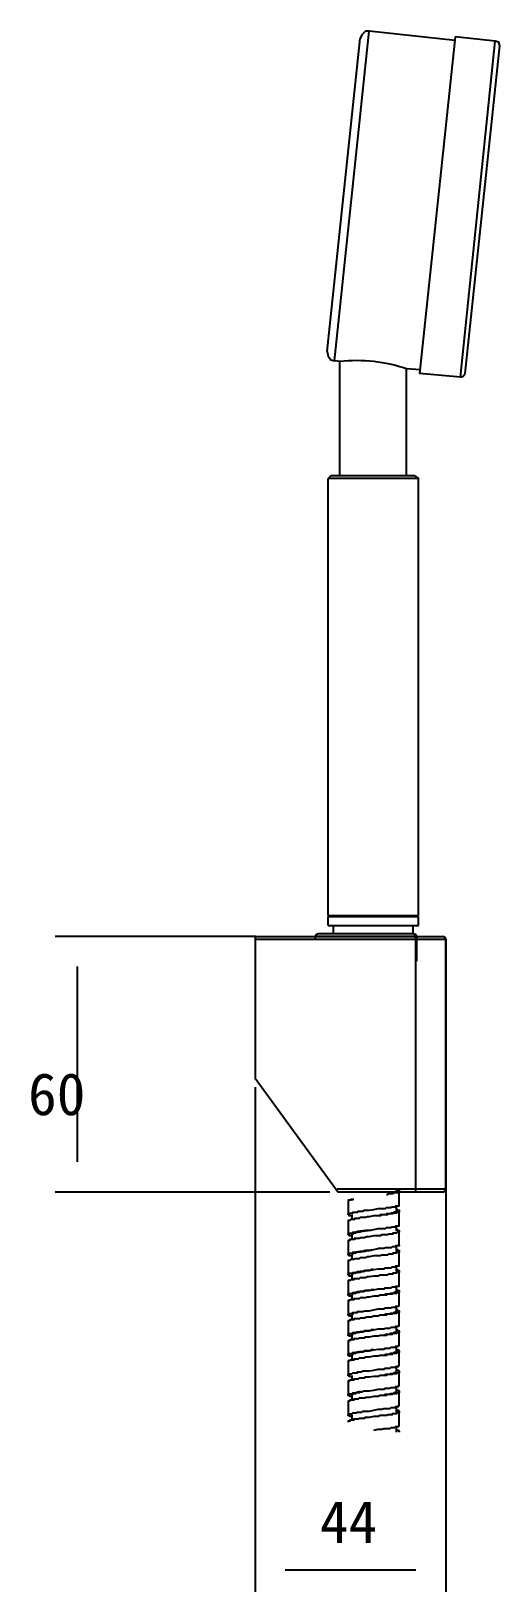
# Model space of a CAD drawing. Header units: millimetres. Extents: x 1.34 to 8.68, y 2.73 to 10.24.
# Drawn here: x 6.802 to 7.657, y 7.168 to 10.018 of the extents above; entities that cross this region are included whole.
import ezdxf

# ---------------------------------------------------------------- set-up
doc = ezdxf.new("R2010")
doc.units = ezdxf.units.MM
doc.layers.add('PDF2_문자', color=7, linetype='Continuous')
doc.layers.add('PDF2_형상', color=7, linetype='Continuous')
doc.styles.add('PDF SimSun', font='SimSun.ttf')

msp = doc.modelspace()

# ---------------------------------------------------------------- linework, layer by layer
at = {"layer": 'PDF2_형상', "lineweight": 25}
for points in [[(7.3421, 9.4331), (7.4021, 10.0048)], [(7.3554, 9.4164), (7.4187, 10.0181)], [(7.4187, 10.0181), (7.4121, 10.0181), (7.4054, 10.0114), (7.4021, 10.0048)], [(7.5754, 10.0014), (7.4187, 10.0181)], [(7.5754, 10.0081), (7.5104, 9.3931)], [(7.6487, 9.9998), (7.5754, 10.0081)], [(7.5854, 9.3864), (7.6487, 9.9998)], [(7.5937, 9.3931), (7.6571, 9.9914)], [(7.6571, 9.9914), (7.6554, 9.9981), (7.6487, 9.9998)], [(7.3421, 9.4331), (7.3437, 9.4248), (7.3487, 9.4181), (7.3554, 9.4164)], [(7.3654, 9.4148), (7.3554, 9.4164)], [(7.3654, 9.2064), (7.3654, 9.4148)], [(7.4871, 9.2064), (7.4871, 9.4014)], [(7.5121, 9.3998), (7.4871, 9.4014)], [(7.5854, 9.3864), (7.5104, 9.3931)], [(7.5854, 9.3864), (7.5904, 9.3881), (7.5937, 9.3931)], [(7.3487, 9.2064), (7.3437, 9.2014)], [(7.5021, 9.2064), (7.5087, 9.2014), (7.3437, 9.2014)], [(7.5021, 9.2064), (7.3487, 9.2064)], [(7.3437, 8.4031), (7.3437, 9.2014)], [(7.5087, 8.4031), (7.5087, 9.2014)], [(7.3437, 8.4031), (7.5087, 8.4031)], [(7.3437, 8.3848), (7.3437, 8.4014)], [(7.3437, 8.4014), (7.5087, 8.4014)], [(7.3437, 8.3848), (7.5087, 8.3848)], [(7.3537, 8.3698), (7.3537, 8.3848)], [(7.4987, 8.3698), (7.4987, 8.3848)], [(7.5087, 8.3848), (7.5087, 8.4014)], [(7.2121, 8.3648), (6.8454, 8.3648)], [(7.2104, 8.3648), (7.2104, 8.1064), (7.3621, 7.8981)], [(7.2104, 8.3648), (7.5537, 8.3648)], [(7.2104, 8.3598), (7.5587, 8.3598)], [(7.3254, 8.3698), (7.3221, 8.3681), (7.3204, 8.3648)], [(7.3204, 8.3648), (7.3204, 8.3614)], [(7.5054, 8.3648), (7.3204, 8.3648)], [(7.4987, 8.3698), (7.3254, 8.3698)], [(7.5054, 8.3648), (7.5037, 8.3681), (7.4987, 8.3698)], [(7.4987, 8.3698), (7.5004, 8.3698), (7.5021, 8.3698), (7.5021, 8.3681), (7.5037, 8.3664), (7.5037, 8.3648)], [(7.5037, 8.3648), (7.5037, 8.3214)], [(7.5037, 7.8981), (7.5037, 8.3648)], [(7.5054, 8.3198), (7.5054, 8.3648)], [(7.5587, 8.3598), (7.5571, 8.3631), (7.5537, 8.3648)], [(7.5587, 8.3598), (7.5571, 8.3631), (7.5537, 8.3648)], [(7.5587, 7.9031), (7.5587, 8.3598), (7.5587, 7.9031)], [(6.8854, 8.3098), (6.8854, 7.9531)], [(7.2104, 8.0898), (7.2104, 7.1681)], [(7.5587, 8.0898), (7.5587, 7.1681)], [(7.3471, 7.8981), (6.8454, 7.8981)], [(7.5587, 7.9031), (7.3604, 7.9031)], [(7.5537, 7.8981), (7.3621, 7.8981)], [(7.4737, 7.8998), (7.4737, 7.8981), (7.4721, 7.8981), (7.4704, 7.8981), (7.4704, 7.8964), (7.4687, 7.8964), (7.4671, 7.8964), (7.4654, 7.8964), (7.4637, 7.8964), (7.4621, 7.8964), (7.4621, 7.8948), (7.4604, 7.8948), (7.4587, 7.8948), (7.4571, 7.8948), (7.4554, 7.8948), (7.4537, 7.8948), (7.4521, 7.8931), (7.4504, 7.8931)], [(7.4687, 7.8998), (7.4687, 7.8981), (7.4671, 7.8981), (7.4654, 7.8981), (7.4637, 7.8964), (7.4621, 7.8964), (7.4604, 7.8964), (7.4587, 7.8964), (7.4571, 7.8964), (7.4571, 7.8948), (7.4554, 7.8948), (7.4537, 7.8948), (7.4521, 7.8948)], [(7.4687, 7.8998), (7.4687, 7.9014)], [(7.4721, 7.9014), (7.4704, 7.9014)], [(7.4721, 7.9014), (7.4737, 7.9014), (7.4737, 7.8998)], [(7.4737, 7.8748), (7.4737, 7.8998)], [(7.5537, 7.8981), (7.5571, 7.8998), (7.5587, 7.9031)], [(7.5537, 7.8981), (7.5571, 7.8998), (7.5587, 7.9031)], [(7.3904, 7.8848), (7.3887, 7.8848), (7.3871, 7.8848), (7.3854, 7.8848), (7.3854, 7.8831), (7.3837, 7.8831), (7.3821, 7.8831), (7.3804, 7.8831), (7.3804, 7.8814)], [(7.3804, 7.8814), (7.3804, 7.8564)], [(7.3804, 7.8564), (7.3804, 7.8581), (7.3821, 7.8581), (7.3837, 7.8598), (7.3854, 7.8598), (7.3871, 7.8598), (7.3887, 7.8598), (7.3887, 7.8614), (7.3904, 7.8614), (7.3921, 7.8614), (7.3937, 7.8614), (7.3954, 7.8614), (7.3971, 7.8614), (7.3987, 7.8631), (7.4004, 7.8631), (7.4037, 7.8631), (7.4054, 7.8631), (7.4071, 7.8631), (7.4104, 7.8648), (7.4121, 7.8648), (7.4137, 7.8648), (7.4171, 7.8648), (7.4187, 7.8648), (7.4271, 7.8664)], [(7.3871, 7.8848), (7.3887, 7.8848)], [(7.4271, 7.8664), (7.4354, 7.8681)], [(7.4354, 7.8681), (7.4387, 7.8681), (7.4421, 7.8681), (7.4454, 7.8681), (7.4487, 7.8681), (7.4504, 7.8698), (7.4521, 7.8698), (7.4537, 7.8698), (7.4554, 7.8698), (7.4571, 7.8698), (7.4587, 7.8698), (7.4604, 7.8714), (7.4621, 7.8714), (7.4637, 7.8714), (7.4654, 7.8714), (7.4671, 7.8714), (7.4671, 7.8731), (7.4687, 7.8731), (7.4704, 7.8731), (7.4721, 7.8731), (7.4737, 7.8731), (7.4737, 7.8748)], [(7.4687, 7.8631), (7.4687, 7.8648), (7.4687, 7.8731)], [(7.4687, 7.8664), (7.4704, 7.8664), (7.4704, 7.8648), (7.4721, 7.8648), (7.4737, 7.8648), (7.4737, 7.8631)], [(7.3871, 7.8548), (7.3854, 7.8548), (7.3837, 7.8548), (7.3821, 7.8548), (7.3821, 7.8564), (7.3804, 7.8564)], [(7.4187, 7.8531), (7.4154, 7.8531), (7.4121, 7.8514), (7.4087, 7.8514), (7.4071, 7.8514), (7.4054, 7.8514), (7.4037, 7.8514), (7.4021, 7.8514), (7.4004, 7.8498), (7.3987, 7.8498), (7.3971, 7.8498), (7.3954, 7.8498), (7.3937, 7.8498), (7.3921, 7.8498), (7.3921, 7.8481), (7.3904, 7.8481), (7.3887, 7.8481), (7.3871, 7.8481), (7.3854, 7.8481), (7.3837, 7.8464), (7.3821, 7.8464), (7.3804, 7.8464), (7.3804, 7.8448)], [(7.3804, 7.8448), (7.3804, 7.8198)], [(7.3871, 7.8564), (7.3871, 7.8481)], [(7.4271, 7.8548), (7.4187, 7.8531)], [(7.4687, 7.8631), (7.4671, 7.8614), (7.4654, 7.8614), (7.4637, 7.8614), (7.4637, 7.8598), (7.4621, 7.8598), (7.4604, 7.8598), (7.4587, 7.8598), (7.4571, 7.8581), (7.4554, 7.8581), (7.4537, 7.8581), (7.4521, 7.8581), (7.4504, 7.8581), (7.4487, 7.8564), (7.4471, 7.8564), (7.4454, 7.8564), (7.4437, 7.8564), (7.4421, 7.8564), (7.4404, 7.8564), (7.4387, 7.8564), (7.4387, 7.8548), (7.4354, 7.8548), (7.4321, 7.8548), (7.4304, 7.8548), (7.4271, 7.8548)], [(7.4354, 7.8548), (7.4271, 7.8548)], [(7.4737, 7.8631), (7.4737, 7.8614), (7.4721, 7.8614), (7.4704, 7.8614), (7.4687, 7.8598), (7.4671, 7.8598), (7.4654, 7.8598), (7.4637, 7.8598), (7.4621, 7.8598), (7.4621, 7.8581), (7.4604, 7.8581), (7.4587, 7.8581), (7.4571, 7.8581), (7.4554, 7.8581), (7.4537, 7.8581), (7.4521, 7.8564), (7.4504, 7.8564), (7.4487, 7.8564), (7.4454, 7.8564), (7.4437, 7.8564), (7.4421, 7.8564), (7.4387, 7.8548), (7.4354, 7.8548)], [(7.4354, 7.8314), (7.4387, 7.8314), (7.4421, 7.8314), (7.4454, 7.8314), (7.4487, 7.8314), (7.4504, 7.8331), (7.4521, 7.8331), (7.4537, 7.8331), (7.4554, 7.8331), (7.4571, 7.8331), (7.4587, 7.8331), (7.4604, 7.8348), (7.4621, 7.8348), (7.4637, 7.8348), (7.4654, 7.8348), (7.4671, 7.8348), (7.4671, 7.8364), (7.4687, 7.8364), (7.4704, 7.8364), (7.4721, 7.8364), (7.4737, 7.8364), (7.4737, 7.8381)], [(7.4737, 7.8381), (7.4737, 7.8631)], [(7.3804, 7.8198), (7.3804, 7.8214), (7.3821, 7.8214), (7.3821, 7.8231), (7.3837, 7.8231), (7.3854, 7.8231), (7.3871, 7.8231), (7.3887, 7.8231), (7.3887, 7.8248), (7.3904, 7.8248), (7.3921, 7.8248), (7.3937, 7.8248), (7.3954, 7.8248), (7.3971, 7.8248), (7.3971, 7.8264), (7.3987, 7.8264), (7.4004, 7.8264), (7.4021, 7.8264), (7.4037, 7.8264), (7.4054, 7.8264), (7.4071, 7.8264), (7.4087, 7.8281), (7.4121, 7.8281), (7.4154, 7.8281), (7.4171, 7.8281), (7.4271, 7.8298)], [(7.3871, 7.8181), (7.3854, 7.8181), (7.3837, 7.8181), (7.3821, 7.8181), (7.3821, 7.8198), (7.3804, 7.8198)], [(7.4271, 7.8181), (7.4187, 7.8164), (7.4154, 7.8164), (7.4137, 7.8164), (7.4104, 7.8148), (7.4087, 7.8148), (7.4071, 7.8148), (7.4054, 7.8148), (7.4037, 7.8148), (7.4004, 7.8131), (7.3987, 7.8131), (7.3971, 7.8131), (7.3954, 7.8131), (7.3937, 7.8131), (7.3921, 7.8131), (7.3921, 7.8114), (7.3904, 7.8114), (7.3887, 7.8114), (7.3871, 7.8114), (7.3854, 7.8114), (7.3837, 7.8114), (7.3837, 7.8098), (7.3821, 7.8098), (7.3804, 7.8098), (7.3804, 7.8081)], [(7.4221, 7.8281), (7.4187, 7.8281), (7.4171, 7.8281), (7.4154, 7.8281), (7.4121, 7.8281), (7.4104, 7.8264), (7.4087, 7.8264), (7.4071, 7.8264), (7.4054, 7.8264), (7.4037, 7.8264), (7.4021, 7.8264), (7.4021, 7.8248), (7.4004, 7.8248), (7.3987, 7.8248), (7.3971, 7.8248), (7.3954, 7.8248), (7.3937, 7.8248), (7.3937, 7.8231), (7.3921, 7.8231), (7.3904, 7.8231), (7.3887, 7.8231), (7.3887, 7.8214), (7.3871, 7.8214), (7.3871, 7.8198)], [(7.3871, 7.8198), (7.3871, 7.8114)], [(7.4271, 7.8298), (7.4354, 7.8314)], [(7.4354, 7.8181), (7.4271, 7.8181)], [(7.4737, 7.8264), (7.4737, 7.8248), (7.4721, 7.8248), (7.4704, 7.8248), (7.4687, 7.8231), (7.4671, 7.8231), (7.4654, 7.8231), (7.4637, 7.8231), (7.4621, 7.8231), (7.4621, 7.8214), (7.4604, 7.8214), (7.4587, 7.8214), (7.4571, 7.8214), (7.4554, 7.8214), (7.4537, 7.8214), (7.4521, 7.8198), (7.4504, 7.8198), (7.4487, 7.8198), (7.4454, 7.8198), (7.4437, 7.8198), (7.4421, 7.8198), (7.4387, 7.8181), (7.4354, 7.8181)], [(7.4687, 7.8264), (7.4687, 7.8281), (7.4687, 7.8364)], [(7.4687, 7.8298), (7.4704, 7.8298), (7.4704, 7.8281), (7.4721, 7.8281), (7.4737, 7.8281), (7.4737, 7.8264)], [(7.4737, 7.8014), (7.4737, 7.8264)], [(7.3804, 7.8081), (7.3804, 7.7831)], [(7.3804, 7.7831), (7.3804, 7.7848), (7.3821, 7.7848), (7.3821, 7.7864), (7.3837, 7.7864), (7.3854, 7.7864), (7.3871, 7.7864), (7.3887, 7.7864), (7.3887, 7.7881), (7.3904, 7.7881), (7.3921, 7.7881), (7.3937, 7.7881), (7.3954, 7.7881), (7.3971, 7.7881), (7.3987, 7.7898), (7.4004, 7.7898), (7.4037, 7.7898), (7.4054, 7.7898), (7.4071, 7.7898), (7.4104, 7.7914), (7.4121, 7.7914), (7.4137, 7.7914), (7.4171, 7.7914), (7.4187, 7.7914), (7.4271, 7.7931)], [(7.3871, 7.7814), (7.3854, 7.7814), (7.3837, 7.7814), (7.3821, 7.7814), (7.3821, 7.7831), (7.3804, 7.7831)], [(7.4237, 7.7931), (7.4221, 7.7914), (7.4204, 7.7914), (7.4171, 7.7914), (7.4154, 7.7914), (7.4137, 7.7914), (7.4121, 7.7914), (7.4121, 7.7898), (7.4104, 7.7898), (7.4087, 7.7898), (7.4071, 7.7898), (7.4054, 7.7898), (7.4037, 7.7898), (7.4021, 7.7898), (7.4021, 7.7881), (7.4004, 7.7881), (7.3987, 7.7881), (7.3971, 7.7881), (7.3954, 7.7881), (7.3937, 7.7881), (7.3937, 7.7864), (7.3921, 7.7864), (7.3904, 7.7864), (7.3887, 7.7864), (7.3887, 7.7848), (7.3871, 7.7848), (7.3871, 7.7831)], [(7.3871, 7.7831), (7.3871, 7.7748)], [(7.4271, 7.7814), (7.4187, 7.7798)], [(7.4271, 7.7931), (7.4354, 7.7948)], [(7.4354, 7.7814), (7.4271, 7.7814)], [(7.4737, 7.8014), (7.4737, 7.7998), (7.4721, 7.7998), (7.4704, 7.7998), (7.4687, 7.7998), (7.4671, 7.7998), (7.4671, 7.7981), (7.4654, 7.7981), (7.4637, 7.7981), (7.4621, 7.7981), (7.4604, 7.7981), (7.4587, 7.7964), (7.4571, 7.7964), (7.4554, 7.7964), (7.4537, 7.7964), (7.4521, 7.7964), (7.4504, 7.7964), (7.4487, 7.7964), (7.4454, 7.7948), (7.4437, 7.7948), (7.4421, 7.7948), (7.4387, 7.7948), (7.4354, 7.7948)], [(7.4737, 7.7898), (7.4737, 7.7881), (7.4721, 7.7881), (7.4704, 7.7881), (7.4687, 7.7881), (7.4687, 7.7864), (7.4671, 7.7864), (7.4654, 7.7864), (7.4637, 7.7864), (7.4621, 7.7864), (7.4621, 7.7848), (7.4604, 7.7848), (7.4587, 7.7848), (7.4571, 7.7848), (7.4554, 7.7848), (7.4537, 7.7848), (7.4521, 7.7831), (7.4504, 7.7831), (7.4487, 7.7831), (7.4454, 7.7831), (7.4437, 7.7831), (7.4421, 7.7831), (7.4387, 7.7814), (7.4354, 7.7814)], [(7.4687, 7.7898), (7.4687, 7.7914), (7.4687, 7.7998)], [(7.4687, 7.7931), (7.4704, 7.7931), (7.4704, 7.7914), (7.4721, 7.7914), (7.4737, 7.7914), (7.4737, 7.7898)], [(7.4737, 7.7648), (7.4737, 7.7898)], [(7.4187, 7.7798), (7.4154, 7.7798), (7.4121, 7.7781), (7.4087, 7.7781), (7.4071, 7.7781), (7.4054, 7.7781), (7.4037, 7.7781), (7.4021, 7.7781), (7.4004, 7.7764), (7.3987, 7.7764), (7.3971, 7.7764), (7.3954, 7.7764), (7.3937, 7.7764), (7.3921, 7.7764), (7.3904, 7.7748), (7.3887, 7.7748), (7.3871, 7.7748), (7.3854, 7.7748), (7.3837, 7.7731), (7.3821, 7.7731), (7.3804, 7.7731), (7.3804, 7.7714)], [(7.3804, 7.7714), (7.3804, 7.7464)], [(7.3804, 7.7464), (7.3804, 7.7481), (7.3821, 7.7481), (7.3821, 7.7498), (7.3837, 7.7498), (7.3854, 7.7498), (7.3871, 7.7498), (7.3887, 7.7498), (7.3887, 7.7514), (7.3904, 7.7514), (7.3921, 7.7514), (7.3937, 7.7514), (7.3954, 7.7514), (7.3971, 7.7514), (7.3971, 7.7531), (7.3987, 7.7531), (7.4004, 7.7531), (7.4037, 7.7531), (7.4054, 7.7531), (7.4071, 7.7531), (7.4104, 7.7548), (7.4121, 7.7548), (7.4137, 7.7548), (7.4171, 7.7548), (7.4187, 7.7548), (7.4271, 7.7564)], [(7.4254, 7.7564), (7.4237, 7.7564), (7.4204, 7.7548), (7.4187, 7.7548), (7.4154, 7.7548), (7.4137, 7.7548), (7.4121, 7.7548), (7.4104, 7.7531), (7.4087, 7.7531), (7.4071, 7.7531), (7.4054, 7.7531), (7.4037, 7.7531), (7.4021, 7.7531), (7.4021, 7.7514), (7.4004, 7.7514), (7.3987, 7.7514), (7.3971, 7.7514), (7.3954, 7.7514), (7.3937, 7.7514), (7.3937, 7.7498), (7.3921, 7.7498), (7.3904, 7.7498), (7.3887, 7.7498), (7.3887, 7.7481), (7.3871, 7.7481), (7.3871, 7.7464)], [(7.4271, 7.7564), (7.4354, 7.7581)], [(7.4354, 7.7581), (7.4387, 7.7581), (7.4421, 7.7581), (7.4454, 7.7581), (7.4487, 7.7598), (7.4504, 7.7598), (7.4521, 7.7598), (7.4537, 7.7598), (7.4554, 7.7598), (7.4571, 7.7598), (7.4587, 7.7598), (7.4604, 7.7614), (7.4621, 7.7614), (7.4637, 7.7614), (7.4654, 7.7614), (7.4671, 7.7614), (7.4671, 7.7631), (7.4687, 7.7631), (7.4704, 7.7631), (7.4721, 7.7631), (7.4737, 7.7631), (7.4737, 7.7648)], [(7.4737, 7.7531), (7.4737, 7.7514), (7.4721, 7.7514), (7.4704, 7.7514), (7.4687, 7.7514), (7.4687, 7.7498), (7.4671, 7.7498), (7.4654, 7.7498), (7.4637, 7.7498), (7.4621, 7.7498), (7.4621, 7.7481), (7.4604, 7.7481), (7.4587, 7.7481), (7.4571, 7.7481), (7.4554, 7.7481), (7.4537, 7.7481), (7.4521, 7.7464), (7.4504, 7.7464), (7.4487, 7.7464), (7.4454, 7.7464), (7.4437, 7.7464), (7.4421, 7.7464), (7.4387, 7.7464), (7.4354, 7.7448)], [(7.4687, 7.7531), (7.4687, 7.7548), (7.4687, 7.7631)], [(7.4687, 7.7564), (7.4704, 7.7564), (7.4704, 7.7548), (7.4721, 7.7548), (7.4737, 7.7548), (7.4737, 7.7531)], [(7.4737, 7.7281), (7.4737, 7.7531)], [(7.3871, 7.7448), (7.3854, 7.7448), (7.3837, 7.7448), (7.3821, 7.7448), (7.3821, 7.7464), (7.3804, 7.7464)], [(7.4187, 7.7431), (7.4154, 7.7431), (7.4121, 7.7414), (7.4087, 7.7414), (7.4071, 7.7414), (7.4054, 7.7414), (7.4037, 7.7414), (7.4021, 7.7414), (7.4004, 7.7398), (7.3987, 7.7398), (7.3971, 7.7398), (7.3954, 7.7398), (7.3937, 7.7398), (7.3921, 7.7398), (7.3904, 7.7398), (7.3904, 7.7381), (7.3887, 7.7381), (7.3871, 7.7381), (7.3854, 7.7381), (7.3837, 7.7364), (7.3821, 7.7364), (7.3804, 7.7364), (7.3804, 7.7348)], [(7.3804, 7.7348), (7.3804, 7.7114)], [(7.3871, 7.7464), (7.3871, 7.7381)], [(7.4271, 7.7448), (7.4187, 7.7431)], [(7.4354, 7.7448), (7.4271, 7.7448)], [(7.4354, 7.7214), (7.4387, 7.7214), (7.4421, 7.7214), (7.4454, 7.7214), (7.4487, 7.7231), (7.4504, 7.7231), (7.4521, 7.7231), (7.4537, 7.7231), (7.4554, 7.7231), (7.4571, 7.7231), (7.4587, 7.7231), (7.4604, 7.7248), (7.4621, 7.7248), (7.4637, 7.7248), (7.4654, 7.7248), (7.4671, 7.7248), (7.4671, 7.7264), (7.4687, 7.7264), (7.4704, 7.7264), (7.4721, 7.7264), (7.4737, 7.7264), (7.4737, 7.7281)], [(7.4687, 7.7164), (7.4687, 7.7181), (7.4687, 7.7264)], [(7.3804, 7.7114), (7.3821, 7.7114), (7.3821, 7.7131), (7.3837, 7.7131), (7.3854, 7.7131), (7.3871, 7.7131), (7.3887, 7.7131), (7.3887, 7.7148), (7.3904, 7.7148), (7.3921, 7.7148), (7.3937, 7.7148), (7.3954, 7.7148), (7.3971, 7.7148), (7.3971, 7.7164), (7.3987, 7.7164), (7.4004, 7.7164), (7.4037, 7.7164), (7.4054, 7.7164), (7.4071, 7.7164), (7.4104, 7.7181), (7.4121, 7.7181), (7.4137, 7.7181), (7.4171, 7.7181), (7.4187, 7.7181), (7.4271, 7.7198)], [(7.3871, 7.7081), (7.3854, 7.7081), (7.3837, 7.7081), (7.3821, 7.7081), (7.3821, 7.7098), (7.3804, 7.7098), (7.3804, 7.7114)], [(7.4187, 7.7064), (7.4154, 7.7064), (7.4121, 7.7048), (7.4087, 7.7048), (7.4071, 7.7048), (7.4054, 7.7048), (7.4037, 7.7048), (7.4021, 7.7048), (7.4004, 7.7031), (7.3987, 7.7031), (7.3971, 7.7031), (7.3954, 7.7031), (7.3937, 7.7031), (7.3921, 7.7031), (7.3904, 7.7031), (7.3904, 7.7014), (7.3887, 7.7014), (7.3871, 7.7014), (7.3854, 7.7014), (7.3837, 7.7014), (7.3837, 7.6998), (7.3821, 7.6998), (7.3804, 7.6998), (7.3804, 7.6981)], [(7.3804, 7.6981), (7.3804, 7.6748)], [(7.4271, 7.7198), (7.4254, 7.7198), (7.4221, 7.7198), (7.4204, 7.7181), (7.4171, 7.7181), (7.4154, 7.7181), (7.4137, 7.7181), (7.4121, 7.7181), (7.4104, 7.7164), (7.4087, 7.7164), (7.4071, 7.7164), (7.4054, 7.7164), (7.4037, 7.7164), (7.4021, 7.7164), (7.4004, 7.7148), (7.3987, 7.7148), (7.3971, 7.7148), (7.3954, 7.7148), (7.3937, 7.7148), (7.3937, 7.7131), (7.3921, 7.7131), (7.3904, 7.7131), (7.3887, 7.7131), (7.3887, 7.7114), (7.3871, 7.7114), (7.3871, 7.7098)], [(7.3871, 7.7098), (7.3871, 7.7014)], [(7.4271, 7.7081), (7.4187, 7.7064)], [(7.4271, 7.7198), (7.4354, 7.7214)], [(7.4687, 7.7164), (7.4671, 7.7164), (7.4671, 7.7148), (7.4654, 7.7148), (7.4637, 7.7148), (7.4637, 7.7131), (7.4621, 7.7131), (7.4604, 7.7131), (7.4587, 7.7131), (7.4571, 7.7131), (7.4571, 7.7114), (7.4554, 7.7114), (7.4537, 7.7114), (7.4521, 7.7114), (7.4504, 7.7114), (7.4487, 7.7114), (7.4471, 7.7098), (7.4454, 7.7098), (7.4437, 7.7098), (7.4421, 7.7098), (7.4404, 7.7098), (7.4387, 7.7098), (7.4354, 7.7081), (7.4321, 7.7081), (7.4304, 7.7081), (7.4271, 7.7081)], [(7.4354, 7.7081), (7.4271, 7.7081)], [(7.4737, 7.7164), (7.4737, 7.7148), (7.4721, 7.7148), (7.4704, 7.7148), (7.4687, 7.7148), (7.4687, 7.7131), (7.4671, 7.7131), (7.4654, 7.7131), (7.4637, 7.7131), (7.4621, 7.7131), (7.4604, 7.7114), (7.4587, 7.7114), (7.4571, 7.7114), (7.4554, 7.7114), (7.4537, 7.7114), (7.4521, 7.7114), (7.4504, 7.7098), (7.4487, 7.7098), (7.4454, 7.7098), (7.4437, 7.7098), (7.4421, 7.7098), (7.4387, 7.7098), (7.4354, 7.7081)], [(7.4687, 7.7198), (7.4704, 7.7198), (7.4704, 7.7181), (7.4721, 7.7181), (7.4737, 7.7181), (7.4737, 7.7164)], [(7.4737, 7.6914), (7.4737, 7.7164)], [(7.3804, 7.6748), (7.3821, 7.6748), (7.3821, 7.6764), (7.3837, 7.6764), (7.3854, 7.6764), (7.3871, 7.6764), (7.3887, 7.6781), (7.3904, 7.6781), (7.3921, 7.6781), (7.3937, 7.6781), (7.3954, 7.6781), (7.3971, 7.6781), (7.3971, 7.6798), (7.3987, 7.6798), (7.4004, 7.6798), (7.4037, 7.6798), (7.4054, 7.6798), (7.4071, 7.6798), (7.4104, 7.6814), (7.4121, 7.6814), (7.4137, 7.6814), (7.4171, 7.6814), (7.4187, 7.6814), (7.4271, 7.6831)], [(7.3871, 7.6714), (7.3854, 7.6714), (7.3837, 7.6714), (7.3821, 7.6714), (7.3821, 7.6731), (7.3804, 7.6731), (7.3804, 7.6748)], [(7.4271, 7.6714), (7.4221, 7.6698), (7.4187, 7.6698), (7.4154, 7.6698), (7.4137, 7.6698), (7.4104, 7.6681), (7.4071, 7.6681), (7.4037, 7.6681), (7.4021, 7.6681), (7.4004, 7.6664), (7.3987, 7.6664), (7.3971, 7.6664), (7.3954, 7.6664), (7.3937, 7.6664), (7.3921, 7.6664), (7.3904, 7.6664), (7.3904, 7.6648), (7.3887, 7.6648), (7.3871, 7.6648), (7.3854, 7.6648), (7.3837, 7.6648), (7.3837, 7.6631), (7.3821, 7.6631), (7.3804, 7.6631), (7.3804, 7.6614)], [(7.3904, 7.6764), (7.3887, 7.6764), (7.3887, 7.6748), (7.3871, 7.6748), (7.3871, 7.6731)], [(7.3871, 7.6731), (7.3871, 7.6648)], [(7.4271, 7.6831), (7.4354, 7.6848)], [(7.4687, 7.6798), (7.4671, 7.6798), (7.4671, 7.6781), (7.4654, 7.6781), (7.4637, 7.6781), (7.4637, 7.6764), (7.4621, 7.6764), (7.4604, 7.6764), (7.4587, 7.6764), (7.4571, 7.6764), (7.4571, 7.6748), (7.4554, 7.6748), (7.4537, 7.6748), (7.4521, 7.6748), (7.4504, 7.6748), (7.4487, 7.6748), (7.4471, 7.6731), (7.4454, 7.6731), (7.4437, 7.6731), (7.4421, 7.6731), (7.4404, 7.6731), (7.4387, 7.6731), (7.4354, 7.6714), (7.4321, 7.6714), (7.4304, 7.6714), (7.4271, 7.6714)], [(7.4354, 7.6714), (7.4271, 7.6714)], [(7.4354, 7.6848), (7.4387, 7.6848), (7.4421, 7.6848), (7.4454, 7.6848), (7.4487, 7.6864), (7.4504, 7.6864), (7.4521, 7.6864), (7.4537, 7.6864), (7.4554, 7.6864), (7.4571, 7.6864), (7.4587, 7.6864), (7.4604, 7.6881), (7.4621, 7.6881), (7.4637, 7.6881), (7.4654, 7.6881), (7.4671, 7.6881), (7.4671, 7.6898), (7.4687, 7.6898), (7.4704, 7.6898), (7.4721, 7.6898), (7.4737, 7.6914)], [(7.4737, 7.6798), (7.4737, 7.6781), (7.4721, 7.6781), (7.4704, 7.6781), (7.4687, 7.6781), (7.4687, 7.6764), (7.4671, 7.6764), (7.4654, 7.6764), (7.4637, 7.6764), (7.4621, 7.6764), (7.4604, 7.6748), (7.4587, 7.6748), (7.4571, 7.6748), (7.4554, 7.6748), (7.4537, 7.6748), (7.4521, 7.6748), (7.4504, 7.6731), (7.4487, 7.6731), (7.4454, 7.6731), (7.4437, 7.6731), (7.4421, 7.6731), (7.4387, 7.6731), (7.4354, 7.6714)], [(7.4687, 7.6798), (7.4687, 7.6814), (7.4687, 7.6898)], [(7.4687, 7.6831), (7.4704, 7.6831), (7.4721, 7.6814), (7.4737, 7.6814), (7.4737, 7.6798)], [(7.4737, 7.6564), (7.4737, 7.6798)], [(7.3804, 7.6614), (7.3804, 7.6381)], [(7.3804, 7.6381), (7.3821, 7.6381), (7.3821, 7.6398), (7.3837, 7.6398), (7.3854, 7.6398), (7.3871, 7.6398), (7.3887, 7.6414), (7.3904, 7.6414), (7.3921, 7.6414), (7.3937, 7.6414), (7.3954, 7.6414), (7.3971, 7.6414), (7.3971, 7.6431), (7.3987, 7.6431), (7.4004, 7.6431), (7.4037, 7.6431), (7.4054, 7.6431), (7.4071, 7.6431), (7.4104, 7.6448), (7.4121, 7.6448), (7.4137, 7.6448), (7.4171, 7.6448), (7.4187, 7.6448), (7.4271, 7.6464)], [(7.3871, 7.6348), (7.3854, 7.6348), (7.3837, 7.6348), (7.3821, 7.6348), (7.3821, 7.6364), (7.3804, 7.6364), (7.3804, 7.6381)], [(7.4271, 7.6464), (7.4254, 7.6464), (7.4221, 7.6464), (7.4204, 7.6448), (7.4171, 7.6448), (7.4154, 7.6448), (7.4137, 7.6448), (7.4121, 7.6448), (7.4104, 7.6448), (7.4087, 7.6431), (7.4071, 7.6431), (7.4054, 7.6431), (7.4037, 7.6431), (7.4021, 7.6431), (7.4004, 7.6414), (7.3987, 7.6414), (7.3971, 7.6414), (7.3954, 7.6414), (7.3937, 7.6414), (7.3937, 7.6398), (7.3921, 7.6398), (7.3904, 7.6398), (7.3887, 7.6398), (7.3887, 7.6381), (7.3871, 7.6381), (7.3871, 7.6364)], [(7.4271, 7.6464), (7.4354, 7.6481)], [(7.4687, 7.6431), (7.4671, 7.6431), (7.4671, 7.6414), (7.4654, 7.6414), (7.4637, 7.6414), (7.4637, 7.6398), (7.4621, 7.6398), (7.4604, 7.6398), (7.4587, 7.6398), (7.4571, 7.6398), (7.4571, 7.6381), (7.4554, 7.6381), (7.4537, 7.6381), (7.4521, 7.6381), (7.4504, 7.6381), (7.4487, 7.6381), (7.4471, 7.6364), (7.4454, 7.6364), (7.4437, 7.6364), (7.4421, 7.6364), (7.4404, 7.6364), (7.4387, 7.6364), (7.4354, 7.6348), (7.4321, 7.6348), (7.4304, 7.6348), (7.4271, 7.6348)], [(7.4354, 7.6481), (7.4387, 7.6481), (7.4421, 7.6481), (7.4454, 7.6481), (7.4487, 7.6498), (7.4504, 7.6498), (7.4521, 7.6498), (7.4537, 7.6498), (7.4554, 7.6498), (7.4571, 7.6498), (7.4587, 7.6514), (7.4604, 7.6514), (7.4621, 7.6514), (7.4637, 7.6514), (7.4654, 7.6514), (7.4671, 7.6514), (7.4671, 7.6531), (7.4687, 7.6531), (7.4704, 7.6531), (7.4721, 7.6531), (7.4737, 7.6548), (7.4737, 7.6564)], [(7.4737, 7.6431), (7.4737, 7.6414), (7.4721, 7.6414), (7.4704, 7.6414), (7.4687, 7.6414), (7.4687, 7.6398), (7.4671, 7.6398), (7.4654, 7.6398), (7.4637, 7.6398), (7.4621, 7.6398), (7.4604, 7.6381), (7.4587, 7.6381), (7.4571, 7.6381), (7.4554, 7.6381), (7.4537, 7.6381), (7.4521, 7.6381), (7.4504, 7.6364), (7.4487, 7.6364), (7.4454, 7.6364), (7.4437, 7.6364), (7.4421, 7.6364), (7.4387, 7.6364), (7.4354, 7.6348)], [(7.4687, 7.6431), (7.4687, 7.6448), (7.4687, 7.6531)], [(7.4687, 7.6464), (7.4704, 7.6464), (7.4721, 7.6448), (7.4737, 7.6448), (7.4737, 7.6431)], [(7.4737, 7.6198), (7.4737, 7.6431)], [(7.4187, 7.6331), (7.4154, 7.6331), (7.4121, 7.6331), (7.4087, 7.6314), (7.4071, 7.6314), (7.4054, 7.6314), (7.4037, 7.6314), (7.4021, 7.6314), (7.4004, 7.6314), (7.3987, 7.6298), (7.3971, 7.6298), (7.3954, 7.6298), (7.3937, 7.6298), (7.3921, 7.6298), (7.3904, 7.6298), (7.3904, 7.6281), (7.3887, 7.6281), (7.3871, 7.6281), (7.3854, 7.6281), (7.3837, 7.6281), (7.3837, 7.6264), (7.3821, 7.6264), (7.3804, 7.6264), (7.3804, 7.6248)], [(7.3804, 7.6248), (7.3804, 7.6014)], [(7.3804, 7.6014), (7.3821, 7.6014), (7.3821, 7.6031), (7.3837, 7.6031), (7.3854, 7.6031), (7.3871, 7.6031), (7.3887, 7.6048), (7.3904, 7.6048), (7.3921, 7.6048), (7.3937, 7.6048), (7.3954, 7.6048), (7.3971, 7.6048), (7.3971, 7.6064), (7.3987, 7.6064), (7.4004, 7.6064), (7.4037, 7.6064), (7.4054, 7.6064), (7.4071, 7.6064), (7.4104, 7.6081), (7.4121, 7.6081), (7.4137, 7.6081), (7.4171, 7.6081), (7.4187, 7.6081), (7.4271, 7.6098)], [(7.3871, 7.6364), (7.3871, 7.6281)], [(7.4271, 7.6098), (7.4254, 7.6098), (7.4221, 7.6098), (7.4204, 7.6081), (7.4171, 7.6081), (7.4154, 7.6081), (7.4137, 7.6081), (7.4121, 7.6081), (7.4104, 7.6081), (7.4087, 7.6064), (7.4071, 7.6064), (7.4054, 7.6064), (7.4037, 7.6064), (7.4021, 7.6064), (7.4004, 7.6064), (7.4004, 7.6048), (7.3987, 7.6048), (7.3971, 7.6048), (7.3954, 7.6048), (7.3937, 7.6048), (7.3937, 7.6031), (7.3921, 7.6031), (7.3904, 7.6031), (7.3887, 7.6031), (7.3887, 7.6014), (7.3871, 7.6014), (7.3871, 7.5998)], [(7.4271, 7.6348), (7.4187, 7.6331)], [(7.4354, 7.6348), (7.4271, 7.6348)], [(7.4271, 7.6098), (7.4354, 7.6114)], [(7.4354, 7.6114), (7.4387, 7.6114), (7.4421, 7.6114), (7.4454, 7.6114), (7.4487, 7.6131), (7.4504, 7.6131), (7.4521, 7.6131), (7.4537, 7.6131), (7.4554, 7.6131), (7.4571, 7.6131), (7.4587, 7.6148), (7.4604, 7.6148), (7.4621, 7.6148), (7.4637, 7.6148), (7.4654, 7.6148), (7.4671, 7.6148), (7.4671, 7.6164), (7.4687, 7.6164), (7.4704, 7.6164), (7.4721, 7.6164), (7.4721, 7.6181), (7.4737, 7.6181), (7.4737, 7.6198)], [(7.4687, 7.6064), (7.4687, 7.6081), (7.4687, 7.6164)], [(7.4687, 7.6098), (7.4704, 7.6098), (7.4721, 7.6098), (7.4721, 7.6081), (7.4737, 7.6081), (7.4737, 7.6064)], [(7.3871, 7.5981), (7.3854, 7.5981), (7.3837, 7.5981), (7.3821, 7.5981), (7.3821, 7.5998), (7.3804, 7.5998), (7.3804, 7.6014)], [(7.4187, 7.5964), (7.4154, 7.5964), (7.4121, 7.5964), (7.4087, 7.5948), (7.4071, 7.5948), (7.4054, 7.5948), (7.4037, 7.5948), (7.4021, 7.5948), (7.4004, 7.5948), (7.3987, 7.5931), (7.3971, 7.5931), (7.3954, 7.5931), (7.3937, 7.5931), (7.3921, 7.5931), (7.3904, 7.5931), (7.3904, 7.5914), (7.3887, 7.5914), (7.3871, 7.5914), (7.3854, 7.5914), (7.3837, 7.5914), (7.3837, 7.5898), (7.3821, 7.5898), (7.3804, 7.5898), (7.3804, 7.5881)], [(7.3804, 7.5881), (7.3804, 7.5648)], [(7.3871, 7.5998), (7.3871, 7.5914)], [(7.4271, 7.5981), (7.4187, 7.5964)], [(7.4687, 7.6064), (7.4671, 7.6064), (7.4671, 7.6048), (7.4654, 7.6048), (7.4637, 7.6048), (7.4637, 7.6031), (7.4621, 7.6031), (7.4604, 7.6031), (7.4587, 7.6031), (7.4571, 7.6031), (7.4554, 7.6014), (7.4537, 7.6014), (7.4521, 7.6014), (7.4504, 7.6014), (7.4487, 7.6014), (7.4471, 7.5998), (7.4454, 7.5998), (7.4437, 7.5998), (7.4421, 7.5998), (7.4404, 7.5998), (7.4387, 7.5998), (7.4354, 7.5981), (7.4321, 7.5981), (7.4304, 7.5981), (7.4271, 7.5981)], [(7.4354, 7.5981), (7.4271, 7.5981)], [(7.4737, 7.6064), (7.4737, 7.6048), (7.4721, 7.6048), (7.4704, 7.6048), (7.4687, 7.6048), (7.4687, 7.6031), (7.4671, 7.6031), (7.4654, 7.6031), (7.4637, 7.6031), (7.4621, 7.6031), (7.4604, 7.6014), (7.4587, 7.6014), (7.4571, 7.6014), (7.4554, 7.6014), (7.4537, 7.6014), (7.4521, 7.6014), (7.4504, 7.5998), (7.4487, 7.5998), (7.4454, 7.5998), (7.4437, 7.5998), (7.4421, 7.5998), (7.4387, 7.5998), (7.4354, 7.5981)], [(7.4354, 7.5748), (7.4387, 7.5748), (7.4421, 7.5748), (7.4454, 7.5748), (7.4487, 7.5764), (7.4504, 7.5764), (7.4521, 7.5764), (7.4537, 7.5764), (7.4554, 7.5764), (7.4571, 7.5764), (7.4587, 7.5781), (7.4604, 7.5781), (7.4621, 7.5781), (7.4637, 7.5781), (7.4654, 7.5781), (7.4671, 7.5781), (7.4671, 7.5798), (7.4687, 7.5798), (7.4704, 7.5798), (7.4721, 7.5798), (7.4721, 7.5814), (7.4737, 7.5814), (7.4737, 7.5831)], [(7.4737, 7.5831), (7.4737, 7.6064)], [(7.3804, 7.5648), (7.3821, 7.5648), (7.3821, 7.5664), (7.3837, 7.5664), (7.3854, 7.5664), (7.3871, 7.5664), (7.3887, 7.5681), (7.3904, 7.5681), (7.3921, 7.5681), (7.3937, 7.5681), (7.3954, 7.5681), (7.3971, 7.5681), (7.3971, 7.5698), (7.3987, 7.5698), (7.4004, 7.5698), (7.4037, 7.5698), (7.4054, 7.5698), (7.4071, 7.5714), (7.4104, 7.5714), (7.4121, 7.5714), (7.4137, 7.5714), (7.4171, 7.5714), (7.4187, 7.5714), (7.4271, 7.5731)], [(7.3871, 7.5614), (7.3854, 7.5614), (7.3837, 7.5614), (7.3821, 7.5614), (7.3821, 7.5631), (7.3804, 7.5631), (7.3804, 7.5648)], [(7.4187, 7.5598), (7.4154, 7.5598), (7.4121, 7.5598), (7.4087, 7.5581), (7.4071, 7.5581), (7.4054, 7.5581), (7.4037, 7.5581), (7.4021, 7.5581), (7.4004, 7.5581), (7.3987, 7.5564), (7.3971, 7.5564), (7.3954, 7.5564), (7.3937, 7.5564), (7.3921, 7.5564), (7.3904, 7.5564), (7.3904, 7.5548), (7.3887, 7.5548), (7.3871, 7.5548), (7.3854, 7.5548), (7.3837, 7.5548), (7.3837, 7.5531), (7.3821, 7.5531), (7.3804, 7.5531), (7.3804, 7.5514)], [(7.3871, 7.5631), (7.3871, 7.5548)], [(7.4271, 7.5614), (7.4187, 7.5598)], [(7.4271, 7.5731), (7.4354, 7.5748)], [(7.4687, 7.5698), (7.4671, 7.5698), (7.4671, 7.5681), (7.4654, 7.5681), (7.4637, 7.5681), (7.4637, 7.5664), (7.4621, 7.5664), (7.4604, 7.5664), (7.4587, 7.5664), (7.4571, 7.5664), (7.4554, 7.5648), (7.4537, 7.5648), (7.4521, 7.5648), (7.4504, 7.5648), (7.4487, 7.5648), (7.4471, 7.5631), (7.4454, 7.5631), (7.4437, 7.5631), (7.4421, 7.5631), (7.4404, 7.5631), (7.4387, 7.5631), (7.4354, 7.5614), (7.4321, 7.5614), (7.4304, 7.5614), (7.4271, 7.5614)], [(7.4354, 7.5614), (7.4271, 7.5614)], [(7.4737, 7.5698), (7.4737, 7.5681), (7.4721, 7.5681), (7.4704, 7.5681), (7.4687, 7.5681), (7.4687, 7.5664), (7.4671, 7.5664), (7.4654, 7.5664), (7.4637, 7.5664), (7.4621, 7.5664), (7.4604, 7.5648), (7.4587, 7.5648), (7.4571, 7.5648), (7.4554, 7.5648), (7.4537, 7.5648), (7.4521, 7.5648), (7.4504, 7.5631), (7.4487, 7.5631), (7.4454, 7.5631), (7.4437, 7.5631), (7.4421, 7.5631), (7.4387, 7.5631), (7.4354, 7.5614)], [(7.4687, 7.5698), (7.4687, 7.5714), (7.4687, 7.5798)], [(7.4687, 7.5731), (7.4704, 7.5731), (7.4721, 7.5731), (7.4721, 7.5714), (7.4737, 7.5714), (7.4737, 7.5698)], [(7.4737, 7.5464), (7.4737, 7.5698)], [(7.3804, 7.5514), (7.3804, 7.5281)], [(7.3804, 7.5281), (7.3821, 7.5281), (7.3821, 7.5298), (7.3837, 7.5298), (7.3854, 7.5298), (7.3871, 7.5298), (7.3887, 7.5314), (7.3904, 7.5314), (7.3921, 7.5314), (7.3937, 7.5314), (7.3954, 7.5314), (7.3971, 7.5331), (7.3987, 7.5331), (7.4004, 7.5331), (7.4021, 7.5331), (7.4037, 7.5331), (7.4054, 7.5331), (7.4087, 7.5348), (7.4104, 7.5348), (7.4121, 7.5348), (7.4154, 7.5348), (7.4187, 7.5348), (7.4271, 7.5364)], [(7.3871, 7.5248), (7.3854, 7.5248), (7.3837, 7.5248), (7.3821, 7.5264), (7.3804, 7.5264), (7.3804, 7.5281)], [(7.4271, 7.5248), (7.4187, 7.5231), (7.4154, 7.5231), (7.4121, 7.5231), (7.4104, 7.5214), (7.4087, 7.5214), (7.4054, 7.5214), (7.4037, 7.5214), (7.4021, 7.5214), (7.4004, 7.5214), (7.3987, 7.5198), (7.3971, 7.5198), (7.3954, 7.5198), (7.3937, 7.5198), (7.3921, 7.5198), (7.3904, 7.5198), (7.3904, 7.5181), (7.3887, 7.5181), (7.3871, 7.5181), (7.3854, 7.5181), (7.3837, 7.5181), (7.3837, 7.5164), (7.3821, 7.5164), (7.3804, 7.5164), (7.3804, 7.5148)], [(7.4037, 7.5331), (7.4021, 7.5331), (7.4004, 7.5331), (7.4004, 7.5314), (7.3987, 7.5314), (7.3971, 7.5314), (7.3954, 7.5314), (7.3937, 7.5314), (7.3937, 7.5298), (7.3921, 7.5298), (7.3904, 7.5298), (7.3887, 7.5298), (7.3887, 7.5281), (7.3871, 7.5281)], [(7.3871, 7.5281), (7.3871, 7.5181)], [(7.4271, 7.5364), (7.4354, 7.5381)], [(7.4687, 7.5331), (7.4671, 7.5331), (7.4671, 7.5314), (7.4654, 7.5314), (7.4637, 7.5314), (7.4637, 7.5298), (7.4621, 7.5298), (7.4604, 7.5298), (7.4587, 7.5298), (7.4571, 7.5298), (7.4554, 7.5281), (7.4537, 7.5281), (7.4521, 7.5281), (7.4504, 7.5281), (7.4487, 7.5281), (7.4471, 7.5281), (7.4454, 7.5264), (7.4437, 7.5264), (7.4421, 7.5264), (7.4404, 7.5264), (7.4387, 7.5264), (7.4354, 7.5248), (7.4321, 7.5248), (7.4304, 7.5248), (7.4271, 7.5248)], [(7.4354, 7.5248), (7.4271, 7.5248)], [(7.4354, 7.5381), (7.4387, 7.5381), (7.4421, 7.5381), (7.4454, 7.5381), (7.4487, 7.5398), (7.4504, 7.5398), (7.4521, 7.5398), (7.4537, 7.5398), (7.4554, 7.5398), (7.4571, 7.5398), (7.4587, 7.5414), (7.4604, 7.5414), (7.4621, 7.5414), (7.4637, 7.5414), (7.4654, 7.5414), (7.4671, 7.5414), (7.4671, 7.5431), (7.4687, 7.5431), (7.4704, 7.5431), (7.4721, 7.5431), (7.4721, 7.5448), (7.4737, 7.5448), (7.4737, 7.5464)], [(7.4737, 7.5331), (7.4737, 7.5314), (7.4721, 7.5314), (7.4704, 7.5314), (7.4687, 7.5314), (7.4687, 7.5298), (7.4671, 7.5298), (7.4654, 7.5298), (7.4637, 7.5298), (7.4621, 7.5298), (7.4604, 7.5298), (7.4604, 7.5281), (7.4587, 7.5281), (7.4571, 7.5281), (7.4554, 7.5281), (7.4537, 7.5281), (7.4521, 7.5281), (7.4504, 7.5264), (7.4487, 7.5264), (7.4454, 7.5264), (7.4437, 7.5264), (7.4421, 7.5264), (7.4387, 7.5264), (7.4354, 7.5248)], [(7.4687, 7.5331), (7.4687, 7.5348), (7.4687, 7.5431)], [(7.4687, 7.5364), (7.4704, 7.5364), (7.4721, 7.5364), (7.4721, 7.5348), (7.4737, 7.5348), (7.4737, 7.5331)], [(7.4737, 7.5098), (7.4737, 7.5331)], [(7.3804, 7.5148), (7.3804, 7.4914)], [(7.3804, 7.4914), (7.3821, 7.4914), (7.3821, 7.4931), (7.3837, 7.4931), (7.3854, 7.4931), (7.3871, 7.4931), (7.3887, 7.4948), (7.3904, 7.4948), (7.3921, 7.4948), (7.3937, 7.4948), (7.3954, 7.4948), (7.3971, 7.4964), (7.3987, 7.4964), (7.4004, 7.4964), (7.4037, 7.4964), (7.4054, 7.4964), (7.4071, 7.4981), (7.4104, 7.4981), (7.4121, 7.4981), (7.4137, 7.4981), (7.4171, 7.4981), (7.4187, 7.4981), (7.4271, 7.4998)], [(7.4271, 7.4998), (7.4354, 7.5014)], [(7.4354, 7.5014), (7.4387, 7.5014), (7.4421, 7.5014), (7.4454, 7.5031), (7.4487, 7.5031), (7.4504, 7.5031), (7.4521, 7.5031), (7.4537, 7.5031), (7.4554, 7.5031), (7.4571, 7.5031), (7.4587, 7.5048), (7.4604, 7.5048), (7.4621, 7.5048), (7.4637, 7.5048), (7.4654, 7.5048), (7.4671, 7.5048), (7.4671, 7.5064), (7.4687, 7.5064), (7.4704, 7.5064), (7.4721, 7.5064), (7.4721, 7.5081), (7.4737, 7.5081), (7.4737, 7.5098)], [(7.4737, 7.4964), (7.4737, 7.4948), (7.4721, 7.4948), (7.4704, 7.4948), (7.4687, 7.4948), (7.4687, 7.4931), (7.4671, 7.4931), (7.4654, 7.4931), (7.4637, 7.4931), (7.4621, 7.4931), (7.4604, 7.4931), (7.4604, 7.4914), (7.4587, 7.4914), (7.4571, 7.4914), (7.4554, 7.4914), (7.4537, 7.4914), (7.4521, 7.4914), (7.4504, 7.4898), (7.4487, 7.4898), (7.4454, 7.4898), (7.4437, 7.4898), (7.4421, 7.4898), (7.4387, 7.4898), (7.4354, 7.4881)], [(7.4687, 7.4964), (7.4687, 7.4981), (7.4687, 7.5064)], [(7.4687, 7.4998), (7.4704, 7.4998), (7.4721, 7.4998), (7.4721, 7.4981), (7.4737, 7.4981), (7.4737, 7.4964)], [(7.4737, 7.4731), (7.4737, 7.4964)], [(7.3871, 7.4881), (7.3854, 7.4881), (7.3837, 7.4881), (7.3821, 7.4898), (7.3804, 7.4898), (7.3804, 7.4914)], [(7.4187, 7.4864), (7.4154, 7.4864), (7.4121, 7.4864), (7.4087, 7.4848), (7.4071, 7.4848), (7.4054, 7.4848), (7.4037, 7.4848), (7.4021, 7.4848), (7.4004, 7.4848), (7.3987, 7.4831), (7.3971, 7.4831), (7.3954, 7.4831), (7.3937, 7.4831), (7.3921, 7.4831), (7.3904, 7.4831), (7.3904, 7.4814), (7.3887, 7.4814), (7.3871, 7.4814), (7.3854, 7.4814), (7.3837, 7.4814), (7.3837, 7.4798), (7.3821, 7.4798), (7.3804, 7.4798), (7.3804, 7.4781)], [(7.3871, 7.4914), (7.3871, 7.4814)], [(7.4271, 7.4881), (7.4187, 7.4864)], [(7.4354, 7.4881), (7.4271, 7.4881)], [(7.4354, 7.4648), (7.4387, 7.4648), (7.4421, 7.4648), (7.4454, 7.4664), (7.4487, 7.4664), (7.4504, 7.4664), (7.4521, 7.4664), (7.4537, 7.4664), (7.4554, 7.4664), (7.4571, 7.4664), (7.4587, 7.4681), (7.4604, 7.4681), (7.4621, 7.4681), (7.4637, 7.4681), (7.4654, 7.4681), (7.4671, 7.4698), (7.4687, 7.4698), (7.4704, 7.4698), (7.4721, 7.4698), (7.4721, 7.4714), (7.4737, 7.4714), (7.4737, 7.4731)], [(7.4687, 7.4598), (7.4687, 7.4614), (7.4687, 7.4698)], [(7.4271, 7.4631), (7.4354, 7.4648)], [(7.4687, 7.4631), (7.4704, 7.4631), (7.4721, 7.4631), (7.4721, 7.4614), (7.4737, 7.4614), (7.4737, 7.4598)], [(7.2654, 7.2081), (7.5037, 7.2081)]]:
    msp.add_lwpolyline(points, dxfattribs=at)
msp.add_arc((7.3962, 9.1344), 0.2821, 71.2168, 96.2749, dxfattribs=at)

# ---------------------------------------------------------------- texts
at = {"layer": 'PDF2_문자', "char_height": 0.07691, "attachment_point": 4, "style": 'PDF SimSun'}
for s, insert in [('60', (6.7961, 8.0764)), ('44', (7.3287, 7.2958))]:
    msp.add_mtext(s, dxfattribs=dict(at, insert=insert))

doc.saveas('drawing.dxf')
